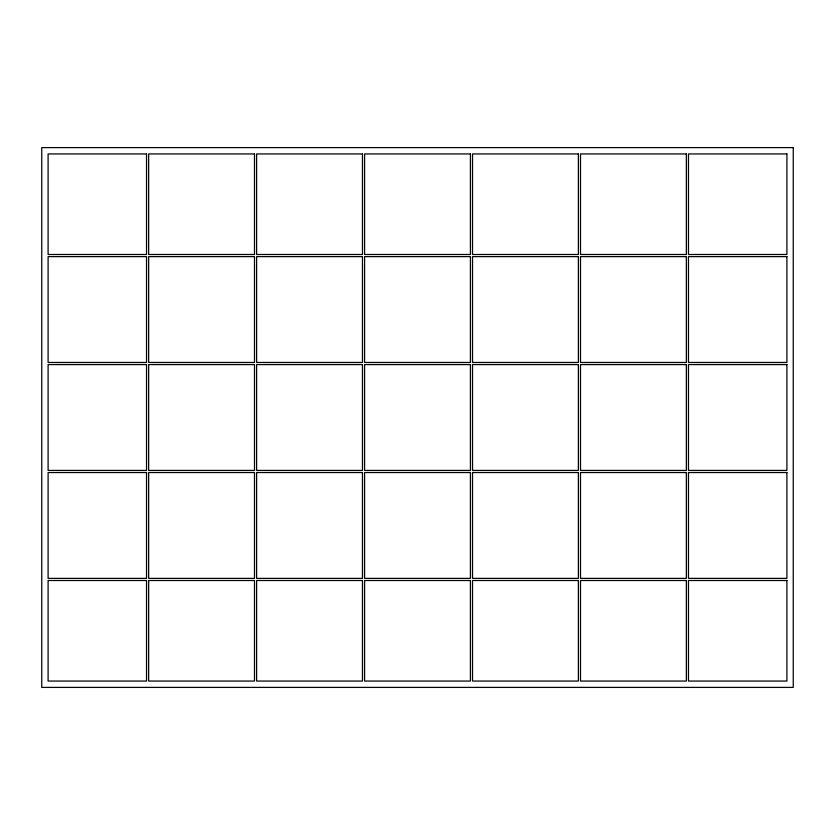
<?xml version="1.0" encoding="UTF-8"?>
<svg xmlns="http://www.w3.org/2000/svg" width="835" height="835" viewBox="0 0 835 835"><rect width="100%" height="100%" fill="white"/><g stroke="black" fill="none" stroke-linecap="round" stroke-linejoin="round"><path stroke-width="1.25" d="M793.25 147.597L41.75 147.597L41.75 687.403L793.25 687.403L793.25 147.597M146.532 153.943L48.096 153.943L48.096 254.498L146.532 254.498L146.532 153.943M254.498 153.943L148.651 153.943L148.651 254.498L254.498 254.498L254.498 153.943M362.463 153.943L256.616 153.943L256.616 254.498L362.463 254.498L362.463 153.943M470.418 153.943L364.582 153.943L364.582 254.498L470.418 254.498L470.418 153.943M578.384 153.943L472.537 153.943L472.537 254.498L578.384 254.498L578.384 153.943M686.349 153.943L580.502 153.943L580.502 254.498L686.349 254.498L686.349 153.943M786.904 153.943L688.468 153.943L688.468 254.498L786.904 254.498L786.904 153.943M146.532 256.616L48.096 256.616L48.096 362.463L146.532 362.463L146.532 256.616M254.498 256.616L148.651 256.616L148.651 362.463L254.498 362.463L254.498 256.616M362.463 256.616L256.616 256.616L256.616 362.463L362.463 362.463L362.463 256.616M470.418 256.616L364.582 256.616L364.582 362.463L470.418 362.463L470.418 256.616M578.384 256.616L472.537 256.616L472.537 362.463L578.384 362.463L578.384 256.616M686.349 256.616L580.502 256.616L580.502 362.463L686.349 362.463L686.349 256.616M786.904 256.616L688.468 256.616L688.468 362.463L786.904 362.463L786.904 256.616M146.532 364.582L48.096 364.582L48.096 470.418L146.532 470.418L146.532 364.582M254.498 364.582L148.651 364.582L148.651 470.418L254.498 470.418L254.498 364.582M362.463 364.582L256.616 364.582L256.616 470.418L362.463 470.418L362.463 364.582M470.418 364.582L364.582 364.582L364.582 470.418L470.418 470.418L470.418 364.582M578.384 364.582L472.537 364.582L472.537 470.418L578.384 470.418L578.384 364.582M686.349 364.582L580.502 364.582L580.502 470.418L686.349 470.418L686.349 364.582M786.904 364.582L688.468 364.582L688.468 470.418L786.904 470.418L786.904 364.582M146.532 472.537L48.096 472.537L48.096 578.384L146.532 578.384L146.532 472.537M254.498 472.537L148.651 472.537L148.651 578.384L254.498 578.384L254.498 472.537M362.463 472.537L256.616 472.537L256.616 578.384L362.463 578.384L362.463 472.537M470.418 472.537L364.582 472.537L364.582 578.384L470.418 578.384L470.418 472.537M578.384 472.537L472.537 472.537L472.537 578.384L578.384 578.384L578.384 472.537M686.349 472.537L580.502 472.537L580.502 578.384L686.349 578.384L686.349 472.537M786.904 472.537L688.468 472.537L688.468 578.384L786.904 578.384L786.904 472.537M146.532 580.502L48.096 580.502L48.096 681.057L146.532 681.057L146.532 580.502M254.498 580.502L148.651 580.502L148.651 681.057L254.498 681.057L254.498 580.502M362.463 580.502L256.616 580.502L256.616 681.057L362.463 681.057L362.463 580.502M470.418 580.502L364.582 580.502L364.582 681.057L470.418 681.057L470.418 580.502M578.384 580.502L472.537 580.502L472.537 681.057L578.384 681.057L578.384 580.502M686.349 580.502L580.502 580.502L580.502 681.057L686.349 681.057L686.349 580.502M786.904 580.502L688.468 580.502L688.468 681.057L786.904 681.057L786.904 580.502"/></g></svg>
